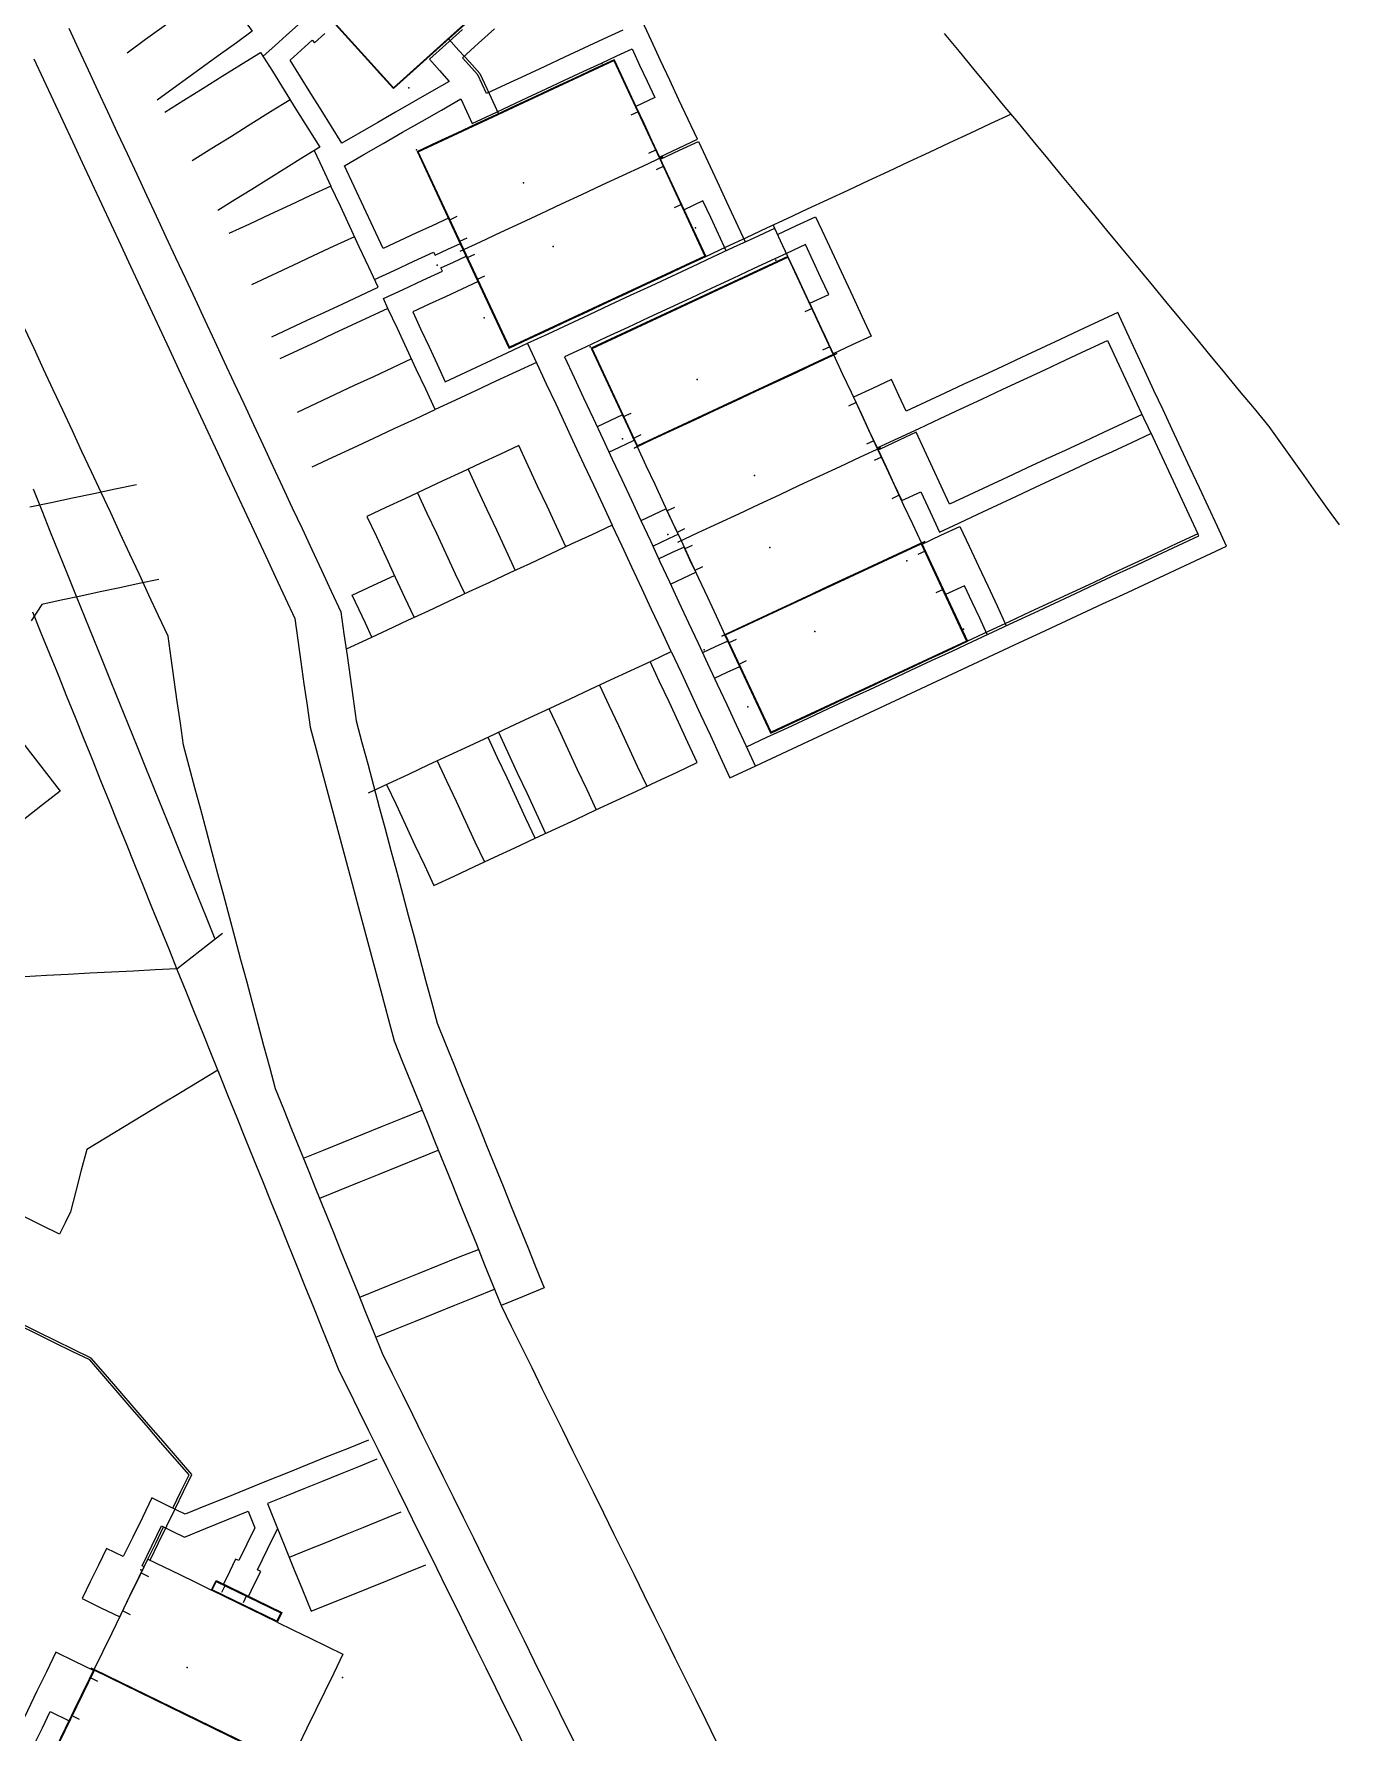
# Model space of a CAD drawing. Header units: metres. Extents: x 337936 to 338469, y 373266 to 374026.
# Drawn here: x 338374.1 to 338430.2, y 373430 to 373503 of the extents above; entities that cross this region are included whole.
import ezdxf

# ---------------------------------------------------------------- set-up
doc = ezdxf.new("R2010")
doc.units = ezdxf.units.M
for name, color, linetype in [('3D_LINES', 3, 'Continuous'), ('3D_Points', 1, 'Continuous'), ('PLOTS EXTERNAL LEVEL', 6, 'Continuous'), ('PLOTS FFL', 5, 'Continuous')]:
    doc.layers.add(name, color=color, linetype=linetype)

msp = doc.modelspace()

# ---------------------------------------------------------------- linework, layer by layer
at = {"layer": '3D_LINES'}
for points in [[(338376.763, 373504.145, 34.101), (338377.55, 373504.716, 34.113), (338378.336, 373505.287, 34.127), (338379.122, 373505.858, 34.142), (338379.908, 373506.429, 34.157), (338380.694, 373507, 34.172), (338381.258, 373506.224, 34.172), (338381.823, 373505.447, 34.172), (338382.387, 373504.671, 34.172), (338382.951, 373503.894, 34.172), (338383.516, 373503.117, 34.172), (338382.836, 373502.624, 34.16), (338382.157, 373502.13, 34.147), (338381.477, 373501.636, 34.134), (338380.798, 373501.143, 34.121), (338380.119, 373500.649, 34.108), (338379.439, 373500.156, 34.096)], [(338382.105, 373505.059, 34.172), (338381.312, 373504.483, 34.157), (338380.52, 373503.907, 34.142), (338379.727, 373503.331, 34.127), (338378.934, 373502.755, 34.112), (338378.142, 373502.18, 34.097)], [(338385.499, 373503.394, 34.196), (338384.997, 373502.942, 34.196), (338384.495, 373502.49, 34.196), (338383.993, 373502.038, 34.196)], [(338387.18, 373503.32, 34.195), (338387.782, 373502.652, 34.195), (338388.384, 373501.984, 34.195), (338388.985, 373501.315, 34.195), (338389.587, 373500.647, 34.195), (338389.97, 373500.992, 34.195), (338390.641, 373501.596, 34.195), (338391.313, 373502.201, 34.195), (338391.984, 373502.806, 34.195), (338392.656, 373503.41, 34.195)], [(338388.778, 373492.441, 34.191), (338389.624, 373492.835, 34.191), (338390.47, 373493.23, 34.191), (338391.316, 373493.624, 34.191), (338391.379, 373493.488, 34.191), (338391.923, 373493.742, 34.19), (338392.467, 373493.995, 34.188), (338392.213, 373494.539, 34.186), (338391.96, 373495.083, 34.184), (338391.257, 373494.755, 34.182), (338390.555, 373494.428, 34.18), (338389.853, 373494.1, 34.178), (338389.15, 373493.773, 34.175), (338388.735, 373494.663, 34.173), (338388.32, 373495.554, 34.17), (338387.904, 373496.445, 34.167), (338387.489, 373497.336, 34.164), (338388.322, 373497.814, 34.161), (338389.155, 373498.293, 34.159), (338389.987, 373498.772, 34.156), (338390.82, 373499.25, 34.153), (338391.653, 373499.729, 34.15), (338392.486, 373500.208, 34.148), (338392.731, 373499.681, 34.146), (338392.977, 373499.155, 34.144), (338393.771, 373499.526, 34.142), (338394.566, 373499.896, 34.139), (338395.361, 373500.267, 34.137), (338396.155, 373500.638, 34.134), (338396.95, 373501.008, 34.132), (338397.745, 373501.379, 34.129), (338398.54, 373501.749, 34.127), (338399.195, 373502.055, 34.128), (338399.85, 373502.361, 34.129), (338400.176, 373501.662, 34.131), (338400.502, 373500.963, 34.132), (338400.828, 373500.264, 34.133), (338400.012, 373499.883, 34.135), (338400.351, 373499.158, 34.136), (338400.689, 373498.433, 34.138), (338401.027, 373497.708, 34.139), (338401.842, 373498.089, 34.141), (338402.658, 373498.469, 34.142), (338402.263, 373499.317, 34.144), (338401.867, 373500.165, 34.145), (338401.472, 373501.013, 34.147), (338401.077, 373501.861, 34.149), (338400.681, 373502.709, 34.15), (338400.286, 373503.557, 34.152)], [(338375.63, 373503.244, 34.081), (338376.048, 373502.348, 34.073), (338376.466, 373501.451, 34.07), (338376.883, 373500.555, 34.067), (338377.301, 373499.659, 34.065), (338377.719, 373498.763, 34.062), (338378.137, 373497.866, 34.059), (338378.555, 373496.97, 34.053), (338378.973, 373496.074, 34.046), (338379.391, 373495.178, 34.038), (338379.809, 373494.281, 34.031), (338380.227, 373493.385, 34.024), (338380.645, 373492.489, 34.017), (338381.063, 373491.593, 34.009), (338381.481, 373490.696, 34.002), (338381.899, 373489.8, 33.995), (338382.317, 373488.904, 33.988), (338382.734, 373488.008, 33.992), (338383.152, 373487.111, 33.998), (338383.57, 373486.215, 33.994), (338383.988, 373485.319, 34.216), (338384.406, 373484.423, 34.478), (338384.824, 373483.526, 34.606), (338385.242, 373482.63, 34.591), (338385.66, 373481.734, 34.5), (338386.078, 373480.838, 34.41), (338386.496, 373479.941, 34.319), (338386.914, 373479.045, 34.228), (338387.332, 373478.149, 34.137), (338387.463, 373477.214, 34.054), (338387.594, 373476.279, 33.97), (338387.726, 373475.344, 33.887), (338387.857, 373474.409, 33.803), (338387.989, 373473.474, 33.794), (338388.238, 373472.545, 33.794), (338388.487, 373471.616, 33.793), (338388.736, 373470.687, 33.794), (338388.984, 373469.758, 33.795), (338389.233, 373468.829, 33.797), (338389.482, 373467.899, 33.799), (338389.731, 373466.97, 33.801), (338389.98, 373466.041, 33.802), (338390.229, 373465.112, 33.804), (338390.478, 373464.183, 33.764), (338390.727, 373463.254, 33.72), (338390.976, 373462.325, 33.73), (338391.225, 373461.396, 33.744), (338391.474, 373460.466, 33.758), (338391.828, 373459.591, 33.773), (338392.181, 373458.716, 33.787), (338392.535, 373457.841, 33.802), (338392.889, 373456.965, 33.817), (338393.242, 373456.09, 33.832), (338393.596, 373455.215, 33.846), (338393.949, 373454.34, 33.861), (338394.303, 373453.464, 33.876), (338394.657, 373452.589, 33.89), (338395.01, 373451.714, 33.905), (338395.364, 373450.839, 33.918), (338395.718, 373449.963, 33.926), (338396.071, 373449.088, 33.935), (338395.144, 373448.714, 33.935), (338394.217, 373448.339, 33.935)], [(338392.56, 373503.189, 34.217), (338391.849, 373502.549, 34.216), (338391.138, 373501.909, 34.215), (338391.564, 373501.435, 34.214), (338391.991, 373500.961, 34.214), (338391.221, 373500.519, 34.213), (338390.452, 373500.077, 34.211), (338389.682, 373499.634, 34.21), (338388.913, 373499.192, 34.209), (338388.143, 373498.75, 34.208), (338387.374, 373498.308, 34.207), (338386.929, 373499.02, 34.206), (338386.484, 373499.732, 34.205), (338386.039, 373500.444, 34.204), (338385.594, 373501.156, 34.203), (338385.149, 373501.868, 34.202), (338385.625, 373502.296, 34.201), (338386.102, 373502.725, 34.201), (338386.202, 373502.613, 34.201), (338386.648, 373503.015, 34.2)], [(338391.963, 373502.786, 34.241), (338392.409, 373502.291, 34.22), (338392.855, 373501.795, 34.2), (338393.301, 373501.3, 34.179), (338393.704, 373500.436, 34.186), (338394.107, 373499.572, 34.206)], [(338399.449, 373503.166, 34.153), (338398.613, 373502.776, 34.155), (338397.776, 373502.386, 34.157), (338396.94, 373501.996, 34.158), (338396.103, 373501.606, 34.16), (338395.266, 373501.216, 34.161), (338394.43, 373500.826, 34.163), (338393.593, 373500.436, 34.165), (338393.216, 373501.244, 34.166), (338392.557, 373501.976, 34.168), (338393.25, 373502.6, 34.169), (338393.942, 373503.223, 34.171)], [(338413.275, 373503.012, 0), (338413.909, 373502.244, 0), (338414.543, 373501.477, 0), (338415.177, 373500.709, 0), (338415.811, 373499.942, 0), (338416.445, 373499.174, 0), (338417.079, 373498.406, 0), (338417.714, 373497.639, 0), (338418.348, 373496.871, 0), (338418.982, 373496.104, 0), (338419.616, 373495.336, 0), (338420.25, 373494.569, 0), (338420.884, 373493.801, 0), (338421.518, 373493.033, 0), (338422.152, 373492.266, 0), (338422.787, 373491.498, 0), (338423.421, 373490.731, 0), (338424.055, 373489.963, 0), (338424.689, 373489.196, 0), (338425.323, 373488.428, 0), (338425.957, 373487.66, 0), (338426.591, 373486.893, 0), (338427.225, 373486.125, 0), (338427.729, 373485.42, 0), (338428.232, 373484.715, 0), (338428.736, 373484.01, 0), (338429.24, 373483.305, 0), (338429.743, 373482.6, 0), (338430.247, 373481.895, 0)], [(338374.129, 373501.935, 33.598), (338374.545, 373501.044, 33.598), (338374.961, 373500.153, 33.598), (338375.376, 373499.261, 33.598), (338375.792, 373498.37, 33.598), (338376.208, 373497.479, 33.598), (338376.623, 373496.588, 33.598), (338377.039, 373495.696, 33.598), (338377.454, 373494.805, 33.598), (338377.87, 373493.914, 33.598), (338378.286, 373493.022, 33.598), (338378.701, 373492.131, 33.598), (338379.117, 373491.24, 33.598), (338379.533, 373490.349, 33.598), (338379.948, 373489.457, 33.598), (338380.364, 373488.566, 33.598), (338380.779, 373487.675, 33.598), (338381.195, 373486.783, 33.598), (338381.611, 373485.892, 33.598), (338382.026, 373485.001, 33.598), (338382.442, 373484.11, 33.598), (338382.857, 373483.218, 33.598), (338383.273, 373482.327, 33.598), (338383.689, 373481.436, 33.598), (338384.104, 373480.544, 33.598), (338384.52, 373479.653, 33.598), (338384.936, 373478.762, 33.598), (338385.351, 373477.87, 33.598), (338385.483, 373476.936, 33.598), (338385.614, 373476.001, 33.598), (338385.745, 373475.066, 33.598), (338385.877, 373474.131, 33.598), (338386.008, 373473.196, 33.598), (338386.266, 373472.233, 33.598), (338386.524, 373471.27, 33.598), (338386.782, 373470.308, 33.598), (338387.04, 373469.345, 33.598), (338387.298, 373468.382, 33.598), (338387.556, 373467.419, 33.598), (338387.814, 373466.457, 33.598), (338388.072, 373465.494, 33.598), (338388.33, 373464.531, 33.598), (338388.588, 373463.568, 33.598), (338388.846, 373462.606, 33.598), (338389.104, 373461.643, 33.598), (338389.362, 373460.68, 33.598), (338389.62, 373459.717, 33.598), (338389.973, 373458.842, 33.598), (338390.327, 373457.967, 33.598), (338390.681, 373457.092, 33.598), (338391.034, 373456.216, 33.598), (338391.388, 373455.341, 33.598), (338391.741, 373454.466, 33.598), (338392.095, 373453.591, 33.598), (338392.449, 373452.715, 33.598), (338392.802, 373451.84, 33.598), (338393.156, 373450.965, 33.598), (338393.51, 373450.09, 33.598), (338393.863, 373449.214, 33.598), (338394.217, 373448.339, 33.598), (338394.657, 373447.448, 33.598), (338395.097, 373446.557, 33.598), (338395.537, 373445.666, 33.598), (338395.977, 373444.774, 33.598), (338396.416, 373443.883, 33.598), (338396.856, 373442.992, 33.598), (338397.296, 373442.101, 33.598), (338397.736, 373441.21, 33.598), (338398.176, 373440.319, 33.598), (338398.616, 373439.428, 33.598), (338399.056, 373438.537, 33.598), (338399.496, 373437.645, 33.598), (338399.936, 373436.754, 33.598), (338400.376, 373435.863, 33.598), (338400.816, 373434.972, 33.598), (338401.256, 373434.081, 33.598), (338401.696, 373433.19, 33.598), (338402.136, 373432.299, 33.598), (338402.575, 373431.408, 33.598), (338403.015, 373430.516, 33.598), (338403.455, 373429.625, 33.598)], [(338379.755, 373499.634, 34.095), (338380.579, 373500.149, 34.11), (338381.403, 373500.664, 34.124), (338382.227, 373501.179, 34.139), (338383.051, 373501.694, 34.154), (338383.875, 373502.208, 34.168), (338384.384, 373501.394, 34.162), (338384.893, 373500.58, 34.157), (338385.401, 373499.766, 34.152), (338385.91, 373498.952, 34.146), (338386.419, 373498.138, 34.141), (338385.69, 373497.682, 34.128), (338384.961, 373497.227, 34.116), (338384.232, 373496.772, 34.103), (338383.504, 373496.316, 34.091), (338382.775, 373495.861, 34.078), (338382.046, 373495.406, 34.066)], [(338401.048, 373497.663, 34.131), (338400.654, 373498.508, 34.131), (338400.26, 373499.353, 34.131), (338399.865, 373500.199, 34.131), (338399.471, 373501.044, 34.131), (338399.077, 373501.89, 34.131), (338398.232, 373501.495, 34.131), (338397.386, 373501.101, 34.131), (338396.541, 373500.707, 34.131), (338395.696, 373500.313, 34.131), (338394.85, 373499.919, 34.131), (338394.005, 373499.524, 34.131), (338393.159, 373499.13, 34.131), (338392.314, 373498.736, 34.131), (338391.469, 373498.342, 34.131), (338390.623, 373497.948, 34.131), (338391.018, 373497.102, 34.226), (338391.412, 373496.257, 34.32), (338391.806, 373495.412, 34.415), (338392.2, 373494.566, 34.51), (338392.594, 373493.721, 34.605), (338392.914, 373493.035, 34.682), (338393.234, 373492.349, 34.759), (338393.554, 373491.663, 34.836), (338393.874, 373490.978, 34.913), (338394.219, 373490.236, 34.916), (338394.565, 373489.494, 34.918), (338395.411, 373489.888, 34.921), (338396.256, 373490.282, 34.924), (338397.101, 373490.677, 34.927), (338397.947, 373491.071, 34.929), (338398.792, 373491.465, 34.932), (338399.638, 373491.859, 34.935), (338400.483, 373492.253, 34.938), (338401.328, 373492.648, 34.941), (338402.174, 373493.042, 34.943), (338403.019, 373493.436, 34.946), (338402.745, 373494.024, 34.948), (338402.47, 373494.612, 34.95), (338402.115, 373495.375, 34.95), (338401.759, 373496.138, 34.95), (338401.404, 373496.9, 34.95), (338401.048, 373497.663, 34.95)], [(338385.147, 373500.173, 34.154), (338384.306, 373499.648, 34.14), (338383.465, 373499.122, 34.126), (338382.625, 373498.597, 34.111), (338381.784, 373498.072, 34.097), (338380.943, 373497.546, 34.082)], [(338400.119, 373499.656, 34.193), (338399.799, 373499.507, 34.391)], [(338403.019, 373493.436, 34.692), (338403.893, 373493.844, 34.525), (338404.768, 373494.251, 34.109), (338405.642, 373494.659, 34.109), (338406.516, 373495.067, 34.109), (338407.39, 373495.474, 34.109), (338408.265, 373495.882, 34.109), (338409.139, 373496.29, 34.109), (338410.013, 373496.698, 34.109), (338410.888, 373497.105, 34.109), (338411.762, 373497.513, 34.109), (338412.636, 373497.921, 34.109), (338413.511, 373498.328, 34.109), (338414.385, 373498.736, 34.109), (338415.259, 373499.144, 34.109), (338416.133, 373499.552, 34.109)], [(338403.898, 373493.68, 34.501), (338403.565, 373494.394, 34.618), (338403.232, 373495.108, 34.497), (338402.9, 373495.821, 34.376), (338402.084, 373495.441, 34.878), (338401.746, 373496.166, 34.784), (338401.408, 373496.891, 34.661), (338401.07, 373497.616, 34.538), (338401.885, 373497.997, 34.025), (338402.701, 373498.377, 34.025), (338403.104, 373497.514, 33.989), (338403.506, 373496.65, 33.976), (338403.909, 373495.787, 33.964), (338404.311, 373494.924, 34.062), (338404.714, 373494.061, 34.208)], [(338386.189, 373497.994, 34.137), (338386.547, 373497.227, 34.131), (338386.905, 373496.459, 34.125)], [(338392.458, 373493.657, 34.16), (338393.331, 373494.064, 34.19), (338394.204, 373494.471, 34.22), (338395.076, 373494.878, 34.25), (338395.949, 373495.285, 34.292), (338396.821, 373495.692, 34.406), (338397.694, 373496.099, 34.501), (338398.566, 373496.506, 34.534), (338399.439, 373496.912, 34.567), (338400.311, 373497.319, 34.6), (338401.184, 373497.726, 34.442)], [(338400.884, 373498.015, 34.471), (338400.564, 373497.866, 34.576)], [(338401.212, 373497.31, 34.59), (338400.893, 373497.161, 34.655)], [(338384.363, 373489.978, 34.02), (338385.125, 373490.333, 34.032), (338385.887, 373490.688, 34.043), (338386.648, 373491.043, 34.055), (338387.41, 373491.398, 34.066), (338388.172, 373491.753, 34.078), (338388.933, 373492.109, 34.089), (338388.527, 373492.979, 34.096), (338388.122, 373493.849, 34.103), (338387.716, 373494.719, 34.111), (338387.31, 373495.589, 34.118), (338386.905, 373496.459, 34.125), (338386.028, 373496.05, 34.111), (338385.15, 373495.641, 34.098), (338384.273, 373495.232, 34.085), (338383.396, 373494.823, 34.071), (338382.519, 373494.414, 34.058)], [(338401.977, 373495.67, 34.852), (338401.658, 373495.521, 34.84)], [(338389.356, 373491.202, 34.194), (338389.161, 373491.62, 34.194), (338390.007, 373492.015, 34.194), (338390.853, 373492.409, 34.194), (338391.699, 373492.804, 34.194), (338391.635, 373492.94, 34.195), (338392.179, 373493.193, 34.195), (338392.723, 373493.447, 34.195), (338392.976, 373492.903, 34.195), (338393.23, 373492.359, 34.195), (338392.527, 373492.032, 34.195), (338391.825, 373491.704, 34.195), (338391.123, 373491.377, 34.195), (338390.42, 373491.049, 34.195), (338390.77, 373490.299, 34.195), (338391.12, 373489.549, 34.195), (338391.47, 373488.798, 34.195), (338391.82, 373488.048, 34.195), (338392.705, 373488.461, 34.195), (338393.59, 373488.874, 34.195), (338394.475, 373489.286, 34.195), (338395.36, 373489.699, 34.195), (338396.246, 373490.112, 34.195), (338397.131, 373490.525, 34.195), (338398.016, 373490.937, 34.195), (338398.901, 373491.35, 34.195), (338399.786, 373491.763, 34.195), (338400.671, 373492.176, 34.195), (338401.557, 373492.589, 34.195), (338402.442, 373493.001, 34.195), (338403.327, 373493.414, 34.195), (338404.212, 373493.827, 34.195), (338405.097, 373494.24, 34.195), (338405.983, 373494.652, 34.195)], [(338392.317, 373495.149, 34.167), (338391.998, 373495, 34.155)], [(338406.109, 373494.381, 34.042), (338406.925, 373494.761, 34.042), (338407.741, 373495.141, 34.042), (338408.14, 373494.286, 34.042), (338408.539, 373493.43, 34.042), (338408.937, 373492.575, 34.042), (338409.336, 373491.719, 34.042), (338409.735, 373490.864, 34.042), (338410.134, 373490.008, 34.042), (338409.319, 373489.628, 34.042), (338408.503, 373489.248, 34.042), (338408.165, 373489.973, 34.042), (338407.827, 373490.698, 34.042), (338407.489, 373491.423, 34.042), (338408.304, 373491.803, 34.042), (338407.971, 373492.517, 34.042), (338407.638, 373493.231, 34.042), (338407.305, 373493.945, 34.042), (338406.49, 373493.565, 34.042), (338405.995, 373493.334, 34.042), (338405.09, 373492.912, 34.023), (338404.185, 373492.49, 34.005), (338403.281, 373492.069, 33.987), (338402.376, 373491.647, 33.969), (338401.472, 373491.225, 33.95), (338400.567, 373490.803, 33.932), (338399.663, 373490.381, 33.914), (338398.758, 373489.959, 33.895), (338397.854, 373489.538, 33.877), (338396.949, 373489.116, 33.879), (338397.359, 373488.237, 33.881), (338397.769, 373487.358, 33.883), (338398.179, 373486.479, 33.885), (338398.589, 373485.599, 33.887), (338398.999, 373484.72, 33.889), (338399.409, 373483.841, 33.891), (338399.819, 373482.962, 33.893), (338400.229, 373482.083, 33.895), (338400.638, 373481.204, 33.896), (338401.048, 373480.325, 33.898), (338401.458, 373479.446, 33.9), (338401.868, 373478.566, 33.902), (338402.278, 373477.687, 33.904), (338402.688, 373476.808, 33.906), (338403.098, 373475.929, 33.906), (338403.508, 373475.05, 33.906), (338403.918, 373474.171, 33.906), (338404.328, 373473.292, 33.906), (338404.738, 373472.413, 33.906), (338405.148, 373471.534, 33.906)], [(338406.553, 373493.429, 0), (338406.236, 373494.109, 0), (338405.919, 373494.788, 0)], [(338387.919, 373494.284, 34.107), (338387.032, 373493.87, 34.094), (338386.146, 373493.457, 34.08), (338385.26, 373493.044, 34.067), (338384.373, 373492.63, 34.053), (338383.487, 373492.217, 34.04)], [(338392.75, 373494.222, 34.176), (338392.43, 373494.073, 34.164)], [(338393.078, 373493.517, 34.176), (338392.759, 373493.368, 34.165)], [(338410.409, 373485.159, 33.93), (338410.032, 373485.967, 33.93), (338409.655, 373486.776, 33.93), (338409.278, 373487.585, 33.93), (338408.901, 373488.393, 33.93), (338408.524, 373489.202, 33.93), (338408.13, 373490.047, 33.93), (338407.736, 373490.893, 33.93), (338407.341, 373491.738, 33.93), (338406.947, 373492.584, 33.93), (338406.553, 373493.429, 33.93), (338405.708, 373493.035, 33.93), (338404.862, 373492.64, 33.928), (338404.017, 373492.246, 33.925), (338403.172, 373491.852, 33.922), (338402.326, 373491.458, 33.919), (338401.481, 373491.064, 33.917), (338400.636, 373490.67, 33.914), (338399.79, 373490.275, 33.911), (338398.945, 373489.881, 33.908), (338398.099, 373489.487, 33.905), (338398.494, 373488.642, 33.897), (338398.888, 373487.796, 33.888), (338399.282, 373486.951, 33.879), (338399.676, 373486.105, 33.87), (338400.07, 373485.26, 33.861), (338400.448, 373484.451, 33.853), (338400.825, 373483.643, 33.844), (338401.202, 373482.834, 33.836), (338401.579, 373482.026, 33.827), (338401.956, 373481.217, 33.819), (338402.333, 373480.408, 33.81), (338402.71, 373479.6, 33.802), (338403.087, 373478.791, 33.793), (338403.464, 373477.982, 33.785), (338403.841, 373477.174, 33.776), (338404.183, 373476.442, 33.769), (338404.524, 373475.71, 33.761), (338404.865, 373474.978, 33.753), (338405.207, 373474.246, 33.746), (338405.509, 373473.596, 33.746), (338405.812, 373472.947, 33.746), (338406.658, 373473.341, 33.746), (338407.503, 373473.735, 33.746), (338408.348, 373474.129, 33.746), (338409.194, 373474.524, 33.746), (338410.039, 373474.918, 33.746), (338410.884, 373475.312, 33.746), (338411.73, 373475.706, 33.746), (338412.575, 373476.1, 33.746), (338413.42, 373476.495, 33.746), (338414.266, 373476.889, 33.746), (338414.035, 373477.383, 33.746), (338413.687, 373478.13, 33.746), (338413.339, 373478.876, 33.746), (338412.991, 373479.623, 33.746), (338412.643, 373480.369, 33.746), (338412.295, 373481.116, 33.746), (338411.918, 373481.924, 33.746), (338411.541, 373482.733, 33.746), (338411.164, 373483.542, 33.746), (338410.787, 373484.35, 33.746), (338410.409, 373485.159, 33.746)], [(338393.51, 373492.591, 34.429), (338393.191, 373492.442, 34.449)], [(338386.1, 373484.388, 34.657), (338386.98, 373484.798, 34.689), (338387.861, 373485.209, 34.712), (338388.742, 373485.62, 34.714), (338389.623, 373486.031, 34.716), (338390.504, 373486.441, 34.718), (338391.384, 373486.852, 34.72), (338390.979, 373487.722, 34.809), (338390.573, 373488.592, 34.847), (338390.167, 373489.462, 34.593), (338389.762, 373490.332, 34.338), (338389.356, 373491.202, 34.09), (338388.58, 373490.841, 34.08), (338387.804, 373490.479, 34.069), (338387.029, 373490.117, 34.057), (338386.253, 373489.755, 34.045), (338385.477, 373489.394, 34.034), (338384.701, 373489.032, 34.022)], [(338401.534, 373476.445, 33.89), (338401.955, 373475.542, 33.889), (338402.376, 373474.639, 33.841), (338402.797, 373473.736, 33.794), (338403.218, 373472.833, 33.747), (338403.639, 373471.929, 33.762), (338404.06, 373471.026, 33.773), (338404.95, 373471.441, 33.773), (338405.839, 373471.856, 33.772), (338406.729, 373472.271, 33.771), (338407.619, 373472.686, 33.77), (338408.508, 373473.101, 33.769), (338409.398, 373473.515, 33.769), (338410.287, 373473.93, 33.768), (338411.177, 373474.345, 33.767), (338412.067, 373474.76, 33.766), (338412.956, 373475.175, 33.764), (338413.846, 373475.59, 33.76), (338414.735, 373476.004, 33.76), (338415.625, 373476.419, 33.76), (338416.515, 373476.834, 33.76), (338417.404, 373477.249, 33.76), (338418.294, 373477.664, 33.76), (338419.184, 373478.079, 33.76), (338420.073, 373478.493, 33.76), (338420.963, 373478.908, 33.76), (338421.852, 373479.323, 33.76), (338422.742, 373479.738, 33.76), (338423.632, 373480.153, 33.76), (338424.521, 373480.568, 33.76), (338425.411, 373480.982, 33.76), (338425.021, 373481.819, 33.76), (338424.631, 373482.655, 33.76), (338424.241, 373483.492, 33.76), (338423.851, 373484.328, 33.76), (338423.461, 373485.165, 33.76), (338423.071, 373486.001, 33.76), (338422.681, 373486.837, 33.76), (338422.29, 373487.674, 33.76), (338421.9, 373488.51, 33.76), (338421.51, 373489.347, 33.76), (338421.12, 373490.183, 33.76), (338420.73, 373491.02, 33.76), (338419.904, 373490.634, 33.76), (338419.077, 373490.249, 33.76), (338418.251, 373489.864, 33.76), (338417.424, 373489.478, 33.76), (338416.598, 373489.093, 33.76), (338415.772, 373488.707, 33.76), (338414.945, 373488.322, 33.76), (338414.119, 373487.937, 33.76), (338413.292, 373487.551, 33.76), (338412.466, 373487.166, 33.76), (338411.639, 373486.781, 33.76), (338411.322, 373487.46, 33.76), (338411.005, 373488.14, 33.76), (338410.19, 373487.76, 33.76), (338409.374, 373487.379, 33.76), (338409.712, 373486.654, 33.76), (338410.05, 373485.929, 33.76), (338410.388, 373485.204, 33.76), (338411.289, 373485.624, 33.76), (338412.19, 373486.044, 33.76), (338413.09, 373486.464, 33.76), (338413.991, 373486.884, 33.76), (338414.891, 373487.304, 33.76), (338415.792, 373487.724, 33.76), (338416.693, 373488.144, 33.76), (338417.593, 373488.564, 33.76), (338418.494, 373488.984, 33.76), (338419.394, 373489.404, 33.76), (338420.295, 373489.824, 33.76)], [(338407.595, 373491.195, 0), (338407.275, 373491.046, 0)], [(338397.399, 373429.503, 34.039), (338396.963, 373430.386, 34.036), (338396.527, 373431.269, 34.032), (338396.091, 373432.152, 34.029), (338395.655, 373433.035, 34.025), (338395.22, 373433.918, 34.022), (338394.784, 373434.801, 34.018), (338394.348, 373435.684, 34.015), (338393.912, 373436.567, 34.012), (338393.476, 373437.449, 34.008), (338393.04, 373438.332, 34.005), (338392.604, 373439.215, 34.001), (338392.168, 373440.098, 33.998), (338391.733, 373440.981, 33.99), (338391.297, 373441.864, 33.981), (338390.861, 373442.747, 33.965), (338390.425, 373443.63, 33.949), (338389.989, 373444.513, 33.933), (338389.553, 373445.396, 33.918), (338389.117, 373446.279, 33.902), (338388.764, 373447.154, 33.887), (338388.41, 373448.029, 33.872), (338388.056, 373448.904, 33.858), (338387.703, 373449.78, 33.843), (338387.349, 373450.655, 33.828), (338386.996, 373451.53, 33.813), (338386.642, 373452.405, 33.799), (338386.288, 373453.281, 33.784), (338385.935, 373454.156, 33.769), (338385.581, 373455.031, 33.755), (338385.227, 373455.906, 33.74), (338384.874, 373456.782, 33.725), (338384.52, 373457.657, 33.71), (338384.273, 373458.58, 33.718), (338384.025, 373459.504, 33.757), (338383.778, 373460.427, 33.756), (338383.531, 373461.35, 33.754), (338383.283, 373462.274, 33.752), (338383.036, 373463.197, 33.75), (338382.788, 373464.12, 33.749), (338382.541, 373465.044, 33.747), (338382.294, 373465.967, 33.745), (338382.046, 373466.89, 33.744), (338381.799, 373467.814, 33.742), (338381.551, 373468.737, 33.741), (338381.304, 373469.66, 33.741), (338381.056, 373470.584, 33.742), (338380.809, 373471.507, 33.818), (338380.562, 373472.43, 33.905), (338380.43, 373473.365, 33.989), (338380.299, 373474.3, 34.072), (338380.167, 373475.235, 34.156), (338380.036, 373476.17, 34.239), (338379.905, 373477.105, 34.323), (338379.493, 373477.988, 34.361), (338379.081, 373478.872, 34.364), (338378.669, 373479.755, 34.293), (338378.257, 373480.638, 34.034), (338377.845, 373481.521, 33.901), (338377.433, 373482.405, 33.905), (338377.022, 373483.288, 33.904), (338376.61, 373484.171, 33.899), (338376.198, 373485.054, 33.893), (338375.786, 373485.938, 33.889), (338375.374, 373486.821, 33.897), (338374.962, 373487.704, 33.904), (338374.55, 373488.587, 33.911), (338374.138, 373489.471, 33.918), (338373.727, 373490.354, 33.925)], [(338395.354, 373489.696, 34.59), (338395.759, 373488.828, 34.565), (338396.164, 373487.96, 34.565), (338396.569, 373487.092, 34.55), (338396.974, 373486.224, 34.462), (338397.379, 373485.355, 34.374), (338397.783, 373484.487, 34.286), (338398.188, 373483.619, 34.198), (338398.593, 373482.751, 34.11), (338398.998, 373481.883, 34.022)], [(338408.36, 373489.554, 0), (338408.04, 373489.405, 0)], [(338420.295, 373489.824, 0), (338420.683, 373488.992, 0), (338421.07, 373488.161, 0), (338421.458, 373487.329, 0), (338421.846, 373486.498, 0), (338422.234, 373485.666, 0), (338422.621, 373484.835, 0), (338423.009, 373484.003, 0), (338423.397, 373483.171, 0), (338423.785, 373482.34, 0), (338424.172, 373481.508, 0), (338423.272, 373481.088, 0), (338422.371, 373480.668, 0), (338421.471, 373480.249, 0), (338420.57, 373479.829, 0), (338419.669, 373479.409, 0), (338418.769, 373478.989, 0), (338417.868, 373478.569, 0), (338416.968, 373478.149, 0), (338416.067, 373477.729, 0), (338415.166, 373477.309, 0), (338414.266, 373476.889, 0)], [(338390.37, 373489.027, 34.72), (338389.55, 373488.645, 34.636), (338388.729, 373488.262, 34.552), (338387.909, 373487.879, 34.469), (338387.088, 373487.497, 34.385), (338386.268, 373487.114, 34.301), (338385.447, 373486.732, 34.217)], [(338395.735, 373488.881, 34.566), (338394.865, 373488.475, 34.729), (338393.995, 373488.069, 34.727), (338393.124, 373487.663, 34.725), (338392.254, 373487.258, 34.723), (338391.384, 373486.852, 34.72)], [(338408.66, 373489.265, 33.905), (338407.787, 373488.859, 33.905), (338406.915, 373488.452, 33.937), (338406.042, 373488.045, 33.969), (338405.17, 373487.638, 33.998), (338404.297, 373487.231, 34.024), (338403.425, 373486.824, 34.049), (338402.552, 373486.417, 34.014), (338401.68, 373486.01, 33.979), (338400.807, 373485.604, 33.943), (338399.935, 373485.197, 33.909), (338400.807, 373485.604, 33.943), (338401.68, 373486.01, 33.979), (338402.552, 373486.417, 34.014), (338403.425, 373486.824, 34.049), (338404.297, 373487.231, 34.024), (338405.17, 373487.638, 33.998), (338406.042, 373488.045, 33.969), (338406.915, 373488.452, 33.937), (338407.787, 373488.859, 33.905), (338408.66, 373489.265, 33.905)], [(338398.856, 373485.027, 33.915), (338399.559, 373485.355, 33.915), (338399.943, 373485.534, 33.915), (338399.69, 373486.078, 33.915), (338399.436, 373486.622, 33.915), (338398.892, 373486.368, 33.915), (338398.349, 373486.114, 33.915)], [(338399.794, 373486.688, 33.927), (338399.474, 373486.539, 33.913)], [(338409.48, 373487.152, 33.848), (338409.161, 373487.003, 33.848)], [(338421.779, 373486.641, 0), (338420.951, 373486.256, 0), (338420.124, 373485.87, 0), (338419.296, 373485.484, 0), (338418.469, 373485.098, 0), (338417.641, 373484.712, 0), (338416.814, 373484.326, 0), (338415.986, 373483.94, 0), (338415.159, 373483.554, 0), (338414.331, 373483.168, 0), (338413.504, 373482.783, 0), (338413.143, 373483.555, 0), (338412.783, 373484.328, 0), (338412.422, 373485.101, 0), (338412.062, 373485.874, 0), (338411.337, 373485.536, 0), (338410.521, 373485.156, 0), (338410.431, 373485.114, 0), (338410.769, 373484.388, 0), (338411.107, 373483.663, 0), (338411.445, 373482.938, 0), (338412.261, 373483.319, 0), (338412.664, 373482.453, 0), (338413.068, 373481.587, 0), (338413.895, 373481.972, 0), (338414.721, 373482.357, 0), (338415.548, 373482.743, 0), (338416.374, 373483.128, 0), (338417.201, 373483.513, 0), (338418.027, 373483.899, 0), (338418.853, 373484.284, 0), (338419.68, 373484.67, 0), (338420.506, 373485.055, 0), (338421.333, 373485.44, 0), (338422.159, 373485.826, 0)], [(338397.004, 373480.953, 34.017), (338396.598, 373481.823, 34.105), (338396.193, 373482.693, 34.193), (338395.787, 373483.563, 34.282), (338395.381, 373484.433, 34.37), (338394.975, 373485.303, 34.458), (338394.16, 373484.923, 34.456), (338393.344, 373484.542, 34.454), (338392.528, 373484.162, 34.452), (338391.713, 373483.782, 34.45), (338390.897, 373483.401, 34.448), (338390.081, 373483.021, 34.446), (338389.266, 373482.641, 34.444), (338388.45, 373482.26, 34.442), (338388.856, 373481.39, 34.354), (338389.261, 373480.52, 34.266), (338389.667, 373479.65, 34.178), (338390.073, 373478.78, 34.089), (338390.479, 373477.91, 34.001)], [(338400.226, 373485.761, 33.91), (338399.906, 373485.612, 33.91)], [(338401.82, 373481.153, 33.912), (338402.692, 373481.56, 33.947), (338403.565, 373481.967, 33.98), (338404.438, 373482.374, 34.014), (338405.31, 373482.781, 34.048), (338406.183, 373483.188, 34.027), (338407.055, 373483.595, 33.997), (338407.928, 373484.002, 33.965), (338408.8, 373484.408, 33.933), (338409.673, 373484.815, 33.901), (338410.545, 373485.222, 33.901)], [(338410.245, 373485.511, 33.842), (338409.926, 373485.362, 33.842)], [(338410.574, 373484.807, 33.839), (338410.254, 373484.658, 33.839)], [(338373.959, 373482.663, 33.858), (338374.875, 373482.858, 33.872), (338375.79, 373483.053, 33.886), (338376.706, 373483.247, 33.9), (338377.621, 373483.442, 33.914), (338378.537, 373483.636, 33.926)], [(338392.8, 373484.289, 34.453), (338393.206, 373483.419, 34.364), (338393.612, 373482.549, 34.276), (338394.017, 373481.679, 34.188), (338394.423, 373480.809, 34.1), (338394.829, 373479.939, 34.012)], [(338381.921, 373464.09, 33.742), (338381.549, 373465.011, 33.74), (338381.177, 373465.932, 33.737), (338380.805, 373466.852, 33.734), (338380.433, 373467.773, 33.732), (338380.061, 373468.694, 33.731), (338379.689, 373469.614, 33.73), (338379.317, 373470.535, 33.791), (338378.945, 373471.456, 33.883), (338378.573, 373472.376, 33.974), (338378.201, 373473.297, 34.065), (338377.829, 373474.218, 34.156), (338377.457, 373475.138, 34.247), (338377.085, 373476.059, 34.26), (338376.713, 373476.98, 34.265), (338376.341, 373477.9, 34.21), (338375.969, 373478.821, 33.952), (338375.597, 373479.742, 33.865), (338375.225, 373480.662, 33.87), (338374.853, 373481.583, 33.871), (338374.481, 373482.504, 33.866), (338374.109, 373483.425, 33.861)], [(338390.625, 373483.275, 34.447), (338391.031, 373482.404, 34.359), (338391.437, 373481.534, 34.271), (338391.842, 373480.664, 34.183), (338392.248, 373479.794, 34.095), (338392.654, 373478.924, 34.007)], [(338411.339, 373483.166, 33.833), (338411.019, 373483.017, 33.833)], [(338400.741, 373480.984, 33.912), (338401.458, 373481.318, 33.912), (338401.829, 373481.491, 33.912), (338401.575, 373482.034, 33.912), (338401.322, 373482.578, 33.912), (338400.778, 373482.325, 33.912), (338400.234, 373482.071, 33.912)], [(338401.679, 373482.645, 33.926), (338401.359, 373482.496, 33.914)], [(338388.515, 373470.374, 33.792), (338389.383, 373470.779, 33.799), (338390.251, 373471.183, 33.805), (338391.119, 373471.588, 33.812), (338391.986, 373471.993, 33.818), (338392.854, 373472.398, 33.825), (338393.722, 373472.802, 33.831), (338394.59, 373473.207, 33.838), (338395.458, 373473.612, 33.844), (338396.326, 373474.016, 33.851), (338397.194, 373474.421, 33.857), (338398.062, 373474.826, 33.864), (338398.93, 373475.231, 33.871), (338399.798, 373475.635, 33.877), (338400.666, 373476.04, 33.884), (338401.534, 373476.445, 33.89), (338401.111, 373477.351, 33.89), (338400.688, 373478.257, 33.889), (338400.266, 373479.164, 33.888), (338399.843, 373480.07, 33.887), (338399.421, 373480.976, 33.93), (338398.998, 373481.883, 34.022), (338398.118, 373481.472, 34.02), (338397.238, 373481.062, 34.018), (338396.358, 373480.651, 34.016), (338395.478, 373480.241, 34.013), (338394.597, 373479.831, 34.011), (338393.717, 373479.42, 34.009), (338392.837, 373479.01, 34.007), (338391.957, 373478.599, 34.005), (338391.077, 373478.189, 34.003), (338390.197, 373477.779, 34.001), (338389.317, 373477.368, 33.998), (338388.437, 373476.958, 33.996), (338387.557, 373476.547, 33.994)], [(338402.111, 373481.718, 33.912), (338401.792, 373481.569, 33.912)], [(338404.767, 373472.349, 33.764), (338405.651, 373472.761, 33.764), (338406.535, 373473.174, 33.763), (338407.419, 373473.586, 33.762), (338408.303, 373473.998, 33.761), (338409.187, 373474.41, 33.76), (338410.071, 373474.822, 33.76), (338410.955, 373475.235, 33.759), (338411.839, 373475.647, 33.758), (338412.723, 373476.059, 33.757), (338413.607, 373476.471, 33.756), (338414.491, 373476.883, 33.756), (338415.375, 373477.296, 33.756), (338416.259, 373477.708, 33.756), (338417.143, 373478.12, 33.756), (338418.027, 373478.532, 33.756), (338418.911, 373478.944, 33.756), (338419.795, 373479.357, 33.756), (338420.679, 373479.769, 33.756), (338421.563, 373480.181, 33.756), (338422.447, 373480.593, 33.756), (338423.331, 373481.005, 33.756), (338424.215, 373481.418, 33.756), (338424.172, 373481.508, 33.756)], [(338415.124, 373477.179, 33.767), (338414.798, 373477.877, 33.767), (338414.472, 373478.576, 33.767), (338414.146, 373479.275, 33.767), (338413.33, 373478.895, 33.767), (338412.992, 373479.62, 33.767), (338412.654, 373480.345, 33.767), (338412.316, 373481.07, 33.767), (338413.132, 373481.45, 33.767), (338413.947, 373481.831, 33.767), (338414.346, 373480.976, 33.767), (338414.744, 373480.122, 33.767), (338415.143, 373479.268, 33.767), (338415.541, 373478.413, 33.767), (338415.939, 373477.559, 33.767)], [(338401.504, 373479.347, 33.896), (338402.048, 373479.601, 33.903), (338402.592, 373479.855, 33.925), (338402.338, 373480.398, 33.922), (338402.085, 373480.942, 33.919), (338401.541, 373480.689, 33.899), (338400.997, 373480.435, 33.895)], [(338402.44, 373481.014, 33.932), (338402.12, 373480.865, 33.919)], [(338412.431, 373481.179, 33.909), (338411.955, 373480.957, 33.909), (338411.479, 373480.735, 33.909), (338410.615, 373480.332, 33.909), (338409.751, 373479.929, 33.909), (338408.887, 373479.527, 33.909), (338408.024, 373479.124, 33.909), (338407.16, 373478.721, 33.909), (338406.296, 373478.318, 33.909), (338405.433, 373477.916, 33.909), (338404.569, 373477.513, 33.909), (338403.705, 373477.11, 33.909), (338404.578, 373477.517, 33.91), (338405.45, 373477.924, 33.91), (338406.323, 373478.331, 33.91), (338407.196, 373478.738, 33.91), (338408.068, 373479.145, 33.91), (338408.941, 373479.551, 33.91), (338409.813, 373479.958, 33.91), (338410.686, 373480.365, 33.91), (338411.558, 373480.772, 33.91), (338412.431, 373481.179, 33.91)], [(338412.459, 373480.763, 33.823), (338412.14, 373480.614, 33.823)], [(338402.872, 373480.087, 33.937), (338402.552, 373479.938, 33.924)], [(338379.5, 373479.547, 34.388), (338378.661, 373479.369, 34.361), (338377.823, 373479.191, 34.241), (338376.985, 373479.013, 34.112), (338376.146, 373478.834, 33.984), (338375.308, 373478.656, 33.855), (338374.47, 373478.478, 33.844), (338374.008, 373477.762, 33.834)], [(338388.666, 373477.065, 33.997), (338388.384, 373477.669, 34.058), (338388.102, 373478.273, 34.119), (338387.821, 373478.877, 34.181), (338388.727, 373479.3, 34.183), (338389.633, 373479.723, 34.185)], [(338413.224, 373479.123, 33.768), (338412.905, 373478.974, 33.817)], [(338395.256, 373429.339, 34.045), (338394.835, 373430.191, 34.042), (338394.415, 373431.043, 34.039), (338393.994, 373431.895, 34.035), (338393.573, 373432.747, 34.032), (338393.153, 373433.599, 34.029), (338392.732, 373434.452, 34.026), (338392.311, 373435.304, 34.022), (338391.89, 373436.156, 34.019), (338391.47, 373437.008, 34.016), (338391.049, 373437.86, 34.012), (338390.628, 373438.712, 34.006), (338390.208, 373439.564, 33.996), (338389.787, 373440.417, 33.98), (338389.366, 373441.269, 33.965), (338388.946, 373442.121, 33.95), (338388.525, 373442.973, 33.935), (338388.104, 373443.825, 33.92), (338387.684, 373444.677, 33.904), (338387.263, 373445.529, 33.889), (338386.897, 373446.435, 33.874), (338386.531, 373447.341, 33.859), (338386.165, 373448.247, 33.843), (338385.799, 373449.153, 33.828), (338385.433, 373450.059, 33.813), (338385.067, 373450.965, 33.798), (338384.701, 373451.871, 33.782), (338384.335, 373452.777, 33.767), (338383.969, 373453.683, 33.752), (338383.602, 373454.589, 33.737), (338383.236, 373455.495, 33.721), (338382.87, 373456.401, 33.706), (338382.504, 373457.307, 33.717), (338382.138, 373458.213, 33.743), (338381.772, 373459.119, 33.74), (338381.406, 373460.025, 33.738), (338381.04, 373460.931, 33.735), (338380.674, 373461.837, 33.733), (338380.308, 373462.743, 33.73), (338379.942, 373463.649, 33.727), (338379.576, 373464.555, 33.725), (338379.21, 373465.461, 33.722), (338378.844, 373466.367, 33.72), (338378.478, 373467.273, 33.717), (338378.112, 373468.179, 33.717), (338377.746, 373469.085, 33.727), (338377.38, 373469.991, 33.817), (338377.014, 373470.897, 33.907), (338376.648, 373471.803, 33.996), (338376.282, 373472.709, 34.086), (338375.915, 373473.615, 34.176), (338375.549, 373474.521, 34.19), (338375.183, 373475.427, 34.195), (338374.817, 373476.333, 34.201), (338374.451, 373477.239, 33.972), (338374.085, 373478.145, 33.838)], [(338403.389, 373475.305, 33.906), (338403.933, 373475.558, 33.906), (338404.477, 373475.812, 33.906), (338404.223, 373476.356, 33.906), (338403.97, 373476.899, 33.906), (338403.426, 373476.646, 33.906), (338402.882, 373476.392, 33.906)], [(338404.325, 373476.97, 33.947), (338404.006, 373476.821, 33.935)], [(338389.298, 373470.739, 33.798), (338389.704, 373469.869, 33.801), (338390.11, 373468.999, 33.804), (338390.516, 373468.129, 33.807), (338390.921, 373467.259, 33.809), (338391.327, 373466.389, 33.812), (338392.198, 373466.795, 33.819), (338393.07, 373467.202, 33.81), (338393.941, 373467.608, 33.802), (338394.813, 373468.015, 33.793), (338395.684, 373468.421, 33.785), (338396.556, 373468.827, 33.776), (338397.427, 373469.234, 33.768), (338398.299, 373469.64, 33.759), (338399.17, 373470.046, 33.751), (338400.042, 373470.453, 33.742), (338400.913, 373470.859, 33.743), (338401.784, 373471.265, 33.748), (338402.656, 373471.672, 33.754), (338402.25, 373472.542, 33.762), (338401.844, 373473.412, 33.808), (338401.439, 373474.282, 33.854), (338401.033, 373475.152, 33.886), (338400.627, 373476.022, 33.883)], [(338404.757, 373476.044, 33.898), (338404.438, 373475.895, 33.881)], [(338398.452, 373475.008, 33.867), (338398.858, 373474.138, 33.869), (338399.264, 373473.268, 33.872), (338399.669, 373472.398, 33.829), (338400.075, 373471.528, 33.784), (338400.481, 373470.658, 33.74)], [(338372.31, 373474.233, 34.094), (338372.901, 373473.477, 34.098), (338373.492, 373472.72, 34.101), (338374.083, 373471.964, 34.104), (338374.674, 373471.208, 34.019), (338375.265, 373470.451, 33.934), (338374.509, 373469.86, 33.912), (338373.752, 373469.269, 33.89), (338372.996, 373468.678, 33.868), (338372.239, 373468.087, 33.846), (338371.483, 373467.496, 33.824), (338370.892, 373468.252, 33.909), (338370.3, 373469.009, 33.948), (338369.709, 373469.765, 33.944), (338369.118, 373470.522, 33.94), (338368.527, 373471.278, 33.937)], [(338396.277, 373473.994, 33.85), (338396.683, 373473.123, 33.853), (338397.088, 373472.253, 33.856), (338397.494, 373471.383, 33.851), (338397.9, 373470.513, 33.805), (338398.306, 373469.643, 33.759)], [(338393.649, 373472.768, 33.83), (338394.054, 373471.898, 33.833), (338394.46, 373471.028, 33.836), (338394.866, 373470.158, 33.839), (338395.272, 373469.288, 33.83), (338395.677, 373468.418, 33.785)], [(338394.102, 373472.979, 33.834), (338394.508, 373472.109, 33.837), (338394.913, 373471.239, 33.84), (338395.319, 373470.369, 33.843), (338395.725, 373469.499, 33.826), (338396.13, 373468.629, 33.78)], [(338391.474, 373471.754, 33.814), (338391.879, 373470.884, 33.817), (338392.285, 373470.014, 33.82), (338392.691, 373469.143, 33.823), (338393.096, 373468.273, 33.826), (338393.502, 373467.403, 33.806)], [(338380.28, 373462.813, 33.73), (338380.936, 373463.323, 33.735), (338381.591, 373463.834, 33.74), (338382.247, 373464.344, 33.745)], [(338380.28, 373462.813, 33.73), (338379.345, 373462.764, 33.723), (338378.409, 373462.715, 33.716), (338377.474, 373462.666, 33.709), (338376.539, 373462.617, 33.702), (338375.604, 373462.568, 33.695), (338374.669, 373462.519, 33.688), (338373.733, 373462.47, 33.681), (338372.798, 373462.421, 33.674), (338371.863, 373462.372, 33.667), (338370.928, 373462.323, 33.66), (338369.992, 373462.274, 33.653), (338369.057, 373462.225, 33.646), (338368.215, 373462.073, 33.64), (338367.372, 373461.921, 33.634), (338366.538, 373461.425, 33.628), (338365.704, 373460.929, 33.621), (338364.87, 373460.433, 33.615), (338364.036, 373459.937, 33.609), (338363.201, 373459.441, 33.618), (338362.367, 373458.945, 33.68), (338361.533, 373458.449, 33.711), (338361.317, 373458.241, 33.721)], [(338382.041, 373458.454, 33.742), (338381.235, 373457.966, 33.736), (338380.43, 373457.478, 33.73), (338379.624, 373456.989, 33.724), (338378.819, 373456.501, 33.718), (338378.013, 373456.013, 33.712), (338377.208, 373455.525, 33.706), (338376.402, 373455.036, 33.7), (338376.17, 373454.147, 33.698), (338375.938, 373453.257, 33.696), (338375.705, 373452.367, 33.695), (338375.471, 373451.888, 33.693), (338375.238, 373451.408, 33.689), (338374.451, 373451.792, 33.685), (338373.665, 373452.175, 33.679)], [(338385.727, 373454.67, 33.761), (338386.577, 373455.014, 33.766), (338387.427, 373455.357, 33.772), (338388.277, 373455.7, 33.778), (338389.127, 373456.044, 33.784), (338389.976, 373456.387, 33.79), (338390.826, 373456.731, 33.795)], [(338386.42, 373452.955, 33.789), (338387.27, 373453.298, 33.795), (338388.12, 373453.642, 33.801), (338388.97, 373453.985, 33.807), (338389.82, 373454.329, 33.813), (338390.669, 373454.672, 33.819), (338391.519, 373455.015, 33.824)], [(338388.143, 373448.69, 33.861), (338388.993, 373449.033, 33.867), (338389.843, 373449.377, 33.873), (338390.693, 373449.72, 33.879), (338391.543, 373450.063, 33.884), (338392.393, 373450.407, 33.89), (338393.243, 373450.75, 33.896)], [(338388.836, 373446.975, 33.89), (338389.686, 373447.318, 33.896), (338390.536, 373447.661, 33.902), (338391.386, 373448.005, 33.907), (338392.236, 373448.348, 33.913), (338393.086, 373448.692, 33.919), (338393.936, 373449.035, 33.925)], [(338380.105, 373439.623, 33.918), (338380.454, 373440.338, 33.882), (338380.802, 373441.053, 33.867), (338380.192, 373441.759, 33.852), (338379.582, 373442.466, 33.836), (338378.971, 373443.172, 33.82), (338378.361, 373443.878, 33.805), (338377.751, 373444.585, 33.789), (338377.14, 373445.291, 33.773), (338376.53, 373445.997, 33.758), (338375.776, 373446.365, 33.744), (338375.022, 373446.733, 33.745), (338374.268, 373447.101, 33.747), (338373.514, 373447.469, 33.725), (338372.76, 373447.836, 33.701), (338372.006, 373448.204, 33.677)], [(338379.127, 373437.39, 34.025), (338379.486, 373438.126, 33.989), (338379.845, 373438.862, 33.953), (338380.204, 373439.597, 33.917), (338380.562, 373440.333, 33.88), (338380.921, 373441.068, 33.869), (338380.303, 373441.784, 33.853), (338379.684, 373442.5, 33.837), (338379.066, 373443.215, 33.821), (338378.448, 373443.931, 33.805), (338377.829, 373444.647, 33.789), (338377.211, 373445.363, 33.773), (338376.592, 373446.078, 33.757), (338375.835, 373446.448, 33.744), (338375.078, 373446.817, 33.741), (338374.321, 373447.186, 33.742), (338373.564, 373447.555, 33.724), (338372.807, 373447.925, 33.7), (338372.05, 373448.294, 33.676)], [(338388.512, 373442.547, 34.048), (338387.637, 373442.194, 34.048), (338386.762, 373441.84, 34.048), (338385.886, 373441.486, 34.048), (338385.011, 373441.133, 34.048), (338384.136, 373440.779, 34.048), (338383.261, 373440.426, 34.048), (338382.385, 373440.072, 34.048), (338381.51, 373439.718, 34.048), (338380.635, 373439.365, 34.048), (338379.921, 373439.713, 34.048), (338379.206, 373440.062, 34.048), (338378.796, 373439.221, 34.048), (338378.386, 373438.381, 34.048), (338377.976, 373437.54, 34.048), (338377.257, 373437.891, 34.048), (338376.907, 373437.172, 34.048), (338376.556, 373436.453, 34.048), (338376.205, 373435.734, 34.048), (338377.014, 373435.339, 34.048), (338377.823, 373434.945, 34.048), (338378.174, 373435.664, 34.048), (338378.524, 373436.383, 34.048), (338378.875, 373437.102, 34.048), (338378.785, 373437.146, 34.048), (338379.203, 373438.002, 34.048), (338379.621, 373438.858, 34.048), (338380.111, 373438.619, 34.048), (338380.601, 373438.38, 34.048), (338381.514, 373438.749, 34.048), (338382.427, 373439.118, 34.048), (338383.341, 373439.487, 34.048), (338383.629, 373438.775, 34.048), (338383.285, 373438.07, 34.048), (338382.941, 373437.366, 34.048), (338382.807, 373437.432, 34.048), (338382.544, 373436.892, 34.048), (338382.281, 373436.353, 34.048), (338382.82, 373436.09, 34.048), (338383.359, 373435.827, 34.048), (338383.622, 373436.366, 34.048), (338383.885, 373436.906, 34.048), (338383.75, 373436.971, 34.048), (338384.182, 373437.856, 34.048), (338384.613, 373438.741, 34.048)], [(338388.873, 373441.723, 33.954), (338388.09, 373441.406, 33.949), (338387.307, 373441.09, 33.943), (338386.524, 373440.774, 33.938), (338385.741, 373440.457, 33.933), (338384.958, 373440.141, 33.927), (338384.175, 373439.824, 33.922), (338384.55, 373438.897, 33.937), (338384.924, 373437.97, 33.953), (338385.299, 373437.043, 33.969), (338385.674, 373436.116, 33.984), (338386.048, 373435.189, 34), (338386.872, 373435.521, 34.005), (338387.695, 373435.854, 34.011), (338388.518, 373436.186, 34.017), (338389.341, 373436.519, 34.021), (338390.165, 373436.852, 34.02), (338390.988, 373437.184, 34.016)], [(338389.908, 373439.444, 33.994), (338389.108, 373439.121, 33.988), (338388.309, 373438.798, 33.983), (338387.51, 373438.475, 33.977), (338386.71, 373438.152, 33.972), (338385.911, 373437.829, 33.966), (338385.112, 373437.506, 33.961)], [(338379.038, 373437.434, 34.026), (338379.374, 373438.124, 33.992), (338379.711, 373438.814, 33.958)], [(338375.085, 373429.334, 34.043), (338375.494, 373430.172, 34.043), (338375.903, 373431.01, 34.043), (338376.312, 373431.849, 34.043), (338376.721, 373432.687, 34.043), (338377.107, 373433.478, 34.043), (338377.493, 373434.269, 34.043), (338377.879, 373435.061, 34.043), (338378.264, 373435.852, 34.043), (338378.65, 373436.643, 34.043), (338379.036, 373437.434, 34.043), (338379.719, 373437.101, 34.043), (338380.401, 373436.769, 34.043), (338381.084, 373436.436, 34.043), (338381.766, 373436.103, 34.043), (338381.964, 373436.507, 34.043), (338382.669, 373436.163, 34.043), (338383.375, 373435.819, 34.043), (338384.08, 373435.475, 34.043), (338384.786, 373435.131, 34.043), (338384.589, 373434.726, 34.043), (338385.296, 373434.381, 34.043), (338386.004, 373434.036, 34.043), (338386.712, 373433.691, 34.043), (338387.42, 373433.345, 34.043)], [(338378.745, 373436.837, 34.043), (338379.062, 373436.683, 34.043)], [(338382.359, 373436.314, 34), (338382.205, 373435.998, 34.016)], [(338383.278, 373435.866, 33.998), (338383.124, 373435.549, 34.014)], [(338377.952, 373435.21, 34.055), (338378.268, 373435.056, 34.07)], [(338374.162, 373429.493, 34.043), (338374.5, 373430.186, 34.043), (338374.838, 373430.879, 34.043), (338375.647, 373430.485, 34.043), (338375.997, 373431.204, 34.043), (338376.348, 373431.923, 34.043), (338376.699, 373432.642, 34.043), (338375.89, 373433.036, 34.043), (338375.081, 373433.431, 34.043), (338374.671, 373432.59, 34.043), (338374.261, 373431.749, 34.043), (338373.851, 373430.908, 34.043), (338373.44, 373430.067, 34.043), (338373.03, 373429.226, 34.043)], [(338387.42, 373433.345, 34.042), (338387.024, 373432.534, 34.042), (338386.64, 373431.747, 34.042), (338386.256, 373430.96, 34.042), (338385.872, 373430.172, 34.042), (338385.488, 373429.385, 34.042)], [(338376.586, 373432.753, 34.043), (338377.442, 373432.335, 34.043), (338378.299, 373431.917, 34.043), (338379.155, 373431.5, 34.043), (338380.012, 373431.082, 34.043), (338380.868, 373430.664, 34.043), (338381.724, 373430.246, 34.043), (338382.581, 373429.829, 34.043), (338383.437, 373429.411, 34.043), (338384.294, 373428.993, 34.043), (338384.766, 373428.763, 34.043), (338385.239, 373428.532, 34.043)], [(338376.55, 373432.338, 34.059), (338376.867, 373432.183, 34.073)], [(338375.757, 373430.711, 34.061), (338376.074, 373430.556, 34.076)]]:
    msp.add_polyline3d(points, dxfattribs=at)
at = {"layer": '3D_Points'}
for p in [(338398.549, 373501.729, 34.125), (338390.252, 373500.678, 34.2), (338390.577, 373498.011, 34.125), (338395.177, 373496.6, 34.275), (338402.581, 373494.664, 34.975), (338396.462, 373493.856, 34.275), (338406.025, 373493.268, 33.9), (338391.471, 373493.057, 34.125), (338393.49, 373490.799, 34.975), (338398.053, 373489.551, 33.9), (338402.654, 373488.141, 34.05), (338399.445, 373485.6, 33.9), (338405.114, 373484.022, 34.05), (338401.385, 373481.476, 33.9), (338405.777, 373480.92, 34.05), (338411.657, 373480.352, 33.9), (338407.71, 373477.308, 34.05), (338414.105, 373477.416, 33.75), (338402.944, 373476.529, 33.9), (338404.824, 373474.067, 33.75), (338378.729, 373436.978, 34.05), (338380.723, 373432.769, 34.2), (338387.405, 373432.349, 34.05)]:
    msp.add_point(p, dxfattribs=at)
at = {"layer": 'PLOTS EXTERNAL LEVEL'}
for points in [[(338396.686, 373507.039, 34.35), (338389.587, 373500.647, 34.35), (338385.977, 373504.656, 34.35), (338382.367, 373508.666, 34.35), (338389.466, 373515.057, 34.35), (338393.076, 373511.048, 34.35), (338396.686, 373507.039, 34.35)], [(338403.019, 373493.436, 34.275), (338394.565, 373489.494, 34.275), (338392.594, 373493.721, 34.275), (338390.623, 373497.948, 34.275), (338399.077, 373501.89, 34.275), (338401.048, 373497.663, 34.275), (338403.019, 373493.436, 34.275)], [(338408.524, 373489.202, 34.05), (338406.553, 373493.429, 34.05), (338398.099, 373489.487, 34.05), (338400.07, 373485.26, 34.05), (338408.524, 373489.202, 34.05)], [(338412.295, 373481.116, 34.05), (338414.266, 373476.889, 34.05), (338405.812, 373472.947, 34.05), (338403.841, 373477.174, 34.05), (338412.295, 373481.116, 34.05)], [(338381.766, 373436.103, 34.2), (338381.964, 373436.507, 34.2), (338384.786, 373435.131, 34.2), (338384.589, 373434.726, 34.2), (338381.766, 373436.103, 34.2)], [(338376.721, 373432.687, 34.2), (338374.676, 373428.495, 34.2), (338383.06, 373424.406, 34.2), (338385.104, 373428.598, 34.2), (338376.721, 373432.687, 34.2)]]:
    msp.add_polyline3d(points, dxfattribs=at)
at = {"layer": 'PLOTS FFL'}
for points in [[(338396.65, 373507.041, 34.35), (338389.589, 373500.682, 34.35), (338385.996, 373504.673, 34.35), (338382.402, 373508.664, 34.35), (338389.464, 373515.022, 34.35), (338393.057, 373511.031, 34.35), (338396.65, 373507.041, 34.35)], [(338402.986, 373493.448, 34.275), (338394.577, 373489.527, 34.275), (338392.617, 373493.731, 34.275), (338390.657, 373497.935, 34.275), (338399.065, 373501.856, 34.275), (338401.025, 373497.652, 34.275), (338402.986, 373493.448, 34.275)], [(338408.491, 373489.214, 34.05), (338400.083, 373485.293, 34.05), (338398.133, 373489.475, 34.05), (338406.541, 373493.396, 34.05), (338408.491, 373489.214, 34.05)], [(338412.283, 373481.082, 34.05), (338414.233, 373476.901, 34.05), (338405.824, 373472.98, 34.05), (338403.874, 373477.162, 34.05), (338412.283, 373481.082, 34.05)], [(338381.8, 373436.114, 34.2), (338381.975, 373436.474, 34.2), (338384.752, 373435.119, 34.2), (338384.577, 373434.76, 34.2), (338381.8, 373436.114, 34.2)], [(338376.732, 373432.653, 34.2), (338385.071, 373428.586, 34.2), (338383.048, 373424.44, 34.2), (338374.71, 373428.507, 34.2), (338376.732, 373432.653, 34.2)]]:
    msp.add_polyline3d(points, dxfattribs=at)

doc.saveas('drawing.dxf')
